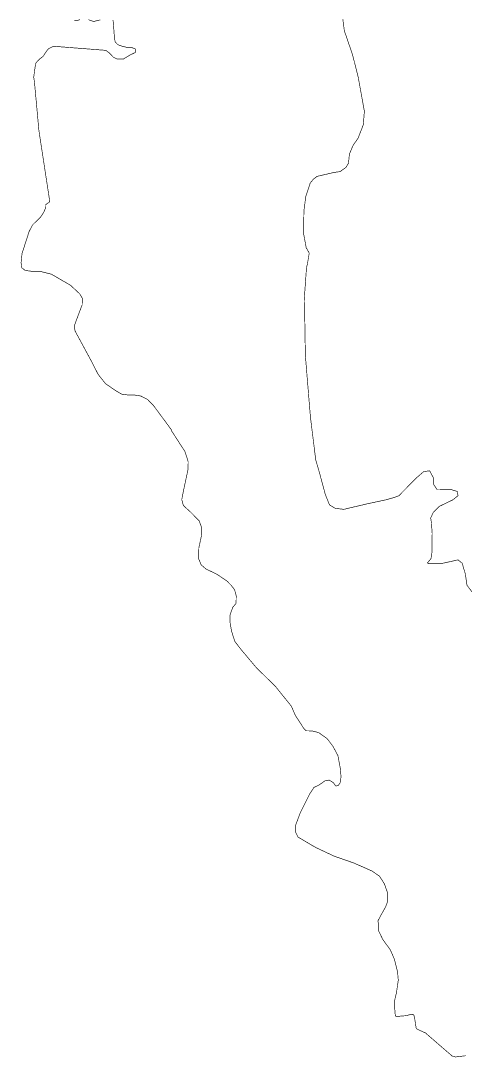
# Model space of a CAD drawing. Header units: metres. Extents: x 257673 to 289848, y 2129691 to 2228029.
# Drawn here: x 274961 to 277092, y 2164363 to 2169260 of the extents above; entities that cross this region are included whole.
import ezdxf

# ---------------------------------------------------------------- set-up
doc = ezdxf.new("R2010")
doc.units = ezdxf.units.M
doc.header["$MEASUREMENT"] = 0
doc.layers.add('HAZARDS LINE', color=1, linetype='Continuous')

msp = doc.modelspace()

# ---------------------------------------------------------------- linework, layer by layer
at = {"layer": 'HAZARDS LINE', "lineweight": 18}
for points in [[(277090.1, 2166562.1, 2.99, 2.99, 0), (277066.6, 2166592.9, 2.99, 2.99, 0), (277059.3, 2166644.8, 2.99, 2.99, 0), (277044.1, 2166696.9, 2.99, 2.99, 0), (277024.3, 2166713.1, 2.99, 2.99, 0), (276992.3, 2166705.5, 2.99, 2.99, 0), (276940.4, 2166694.3, 2.99, 2.99, 0), (276884.6, 2166695, 2.99, 2.99, 0), (276880.6, 2166699.1, 2.99, 2.99, 0), (276896.8, 2166718.8, 2.99, 2.99, 0), (276901.2, 2166746.6, 2.99, 2.99, 0), (276902.4, 2166838.3, 2.99, 2.99, 0), (276899.1, 2166886.2, 2.99, 2.99, 0), (276895.4, 2166910.2, 2.99, 2.99, 0), (276907.8, 2166937.9, 2.99, 2.99, 0), (276936, 2166965.5, 2.99, 2.99, 0), (277000.2, 2166996.5, 2.99, 2.99, 0), (277024.4, 2167016.1, 2.99, 2.99, 0), (277020.7, 2167036.1, 2.99, 2.99, 0), (276992.9, 2167044.5, 2.99, 2.99, 0), (276925.2, 2167045.4, 2.99, 2.99, 0), (276909.5, 2167069.5, 2.99, 2.99, 0), (276909.9, 2167097.4, 2.99, 2.99, 0), (276890.5, 2167133.6, 2.99, 2.99, 0), (276862.5, 2167129.9, 2.99, 2.99, 0), (276826.2, 2167098.5, 2.99, 2.99, 0), (276745.3, 2167015.9, 2.99, 2.99, 0), (276725.3, 2167008.2, 2.99, 2.99, 0), (276685.3, 2166996.8, 2.99, 2.99, 0), (276597.3, 2166978, 2.99, 2.99, 0), (276485.3, 2166951.6, 2.99, 2.99, 0), (276445.5, 2166956.1, 2.99, 2.99, 0), (276417.8, 2166972.4, 2.99, 2.99, 0), (276398.5, 2167020.5, 2.99, 2.99, 0), (276368.2, 2167132.6, 2.99, 2.99, 0), (276352.9, 2167184.6, 2.99, 2.99, 0), (276327.7, 2167388.3, 2.99, 2.99, 0), (276303.8, 2167679.8, 2.99, 2.99, 0), (276299.5, 2167955, 2.99, 2.99, 0), (276309.3, 2168094.4, 2.99, 2.99, 0), (276313.5, 2168110.3, 2.99, 2.99, 0), (276322.2, 2168162, 2.99, 2.99, 0), (276306.6, 2168190.1, 2.99, 2.99, 0), (276306.7, 2168194.1, 2.99, 2.99, 0), (276295.5, 2168254.1, 2.99, 2.99, 0), (276297, 2168361.7, 2.99, 2.99, 0), (276305.9, 2168429.4, 2.99, 2.99, 0), (276326.7, 2168492.9, 2.99, 2.99, 0), (276342.9, 2168512.6, 2.99, 2.99, 0), (276359, 2168524.4, 2.99, 2.99, 0), (276439, 2168543.2, 2.99, 2.99, 0), (276466.9, 2168546.8, 2.99, 2.99, 0), (276495.1, 2168566.4, 2.99, 2.99, 0), (276507.3, 2168586.2, 2.99, 2.99, 0), (276511.9, 2168630, 2.99, 2.99, 0), (276528.4, 2168669.6, 2.99, 2.99, 0), (276552.8, 2168705.2, 2.99, 2.99, 0), (276577.5, 2168768.7, 2.99, 2.99, 0), (276582.4, 2168832.4, 2.99, 2.99, 0), (276552.7, 2168996.3, 2.99, 2.99, 0), (276526.2, 2169100.3, 2.99, 2.99, 0), (276487.8, 2169212.5, 2.99, 2.99, 0), (276480.6, 2169268.4, 2.99, 2.99, 0)], [(277060.6, 2164370.3, 2.99, 2.99, 0), (277012.7, 2164364.6, 2.99, 2.99, 0), (276996.8, 2164368.8, 2.99, 2.99, 0), (276870.7, 2164478.1, 2.99, 2.99, 0), (276843, 2164490.5, 2.99, 2.99, 0), (276827.1, 2164498.7, 2.99, 2.99, 0), (276819.8, 2164546.6, 2.99, 2.99, 0), (276816, 2164562.6, 2.99, 2.99, 0), (276808.1, 2164566.7, 2.99, 2.99, 0), (276776.1, 2164559.2, 2.99, 2.99, 0), (276732.2, 2164555.8, 2.99, 2.99, 0), (276728.3, 2164559.8, 2.99, 2.99, 0), (276724.9, 2164603.7, 2.99, 2.99, 0), (276725.2, 2164631.6, 2.99, 2.99, 0), (276733.7, 2164667.4, 2.99, 2.99, 0), (276742.5, 2164727.1, 2.99, 2.99, 0), (276739, 2164767, 2.99, 2.99, 0), (276723.9, 2164827, 2.99, 2.99, 0), (276704.5, 2164871.2, 2.99, 2.99, 0), (276669.3, 2164919.5, 2.99, 2.99, 0), (276649.9, 2164959.6, 2.99, 2.99, 0), (276650.2, 2164979.5, 2.99, 2.99, 0), (276646.6, 2165007.5, 2.99, 2.99, 0), (276658.9, 2165031.3, 2.99, 2.99, 0), (276683.4, 2165074.8, 2.99, 2.99, 0), (276691.7, 2165098.6, 2.99, 2.99, 0), (276692.2, 2165138.5, 2.99, 2.99, 0), (276676.8, 2165182.6, 2.99, 2.99, 0), (276653.4, 2165218.8, 2.99, 2.99, 0), (276617.8, 2165243.2, 2.99, 2.99, 0), (276562.4, 2165267.8, 2.99, 2.99, 0), (276542.5, 2165276.1, 2.99, 2.99, 0), (276534.6, 2165280.2, 2.99, 2.99, 0), (276439.4, 2165313.3, 2.99, 2.99, 0), (276352.2, 2165354.4, 2.99, 2.99, 0), (276296.8, 2165387, 2.99, 2.99, 0), (276269.2, 2165403.4, 2.99, 2.99, 0), (276257.5, 2165427.4, 2.99, 2.99, 0), (276257.9, 2165459.3, 2.99, 2.99, 0), (276278.6, 2165514.9, 2.99, 2.99, 0), (276323.7, 2165606, 2.99, 2.99, 0), (276344.1, 2165637.6, 2.99, 2.99, 0), (276368.1, 2165649.3, 2.99, 2.99, 0), (276396.3, 2165668.8, 2.99, 2.99, 0), (276416.3, 2165672.5, 2.99, 2.99, 0), (276436.1, 2165660.3, 2.99, 2.99, 0), (276447.8, 2165644.2, 2.99, 2.99, 0), (276459.8, 2165648, 2.99, 2.99, 0), (276468, 2165659.9, 2.99, 2.99, 0), (276472.3, 2165687.7, 2.99, 2.99, 0), (276468.9, 2165727.6, 2.99, 2.99, 0), (276457.7, 2165787.6, 2.99, 2.99, 0), (276434.4, 2165831.8, 2.99, 2.99, 0), (276407, 2165868, 2.99, 2.99, 0), (276367.5, 2165896.5, 2.99, 2.99, 0), (276335.7, 2165904.9, 2.99, 2.99, 0), (276307.8, 2165905.3, 2.99, 2.99, 0), (276296, 2165917.4, 2.99, 2.99, 0), (276256.9, 2165977.7, 2.99, 2.99, 0), (276237.6, 2166021.8, 2.99, 2.99, 0), (276163.1, 2166114.6, 2.99, 2.99, 0), (276072.6, 2166203.5, 2.99, 2.99, 0), (275998, 2166292.2, 2.99, 2.99, 0), (275970.6, 2166328.5, 2.99, 2.99, 0), (275955.3, 2166376.5, 2.99, 2.99, 0), (275947.9, 2166420.5, 2.99, 2.99, 0), (275948.4, 2166452.4, 2.99, 2.99, 0), (275960.8, 2166488.1, 2.99, 2.99, 0), (275977, 2166507.8, 2.99, 2.99, 0), (275977.5, 2166543.7, 2.99, 2.99, 0), (275969.9, 2166571.7, 2.99, 2.99, 0), (275954.2, 2166591.9, 2.99, 2.99, 0), (275934.6, 2166612.1, 2.99, 2.99, 0), (275887.2, 2166644.6, 2.99, 2.99, 0), (275835.7, 2166669.2, 2.99, 2.99, 0), (275812, 2166689.5, 2.99, 2.99, 0), (275800.4, 2166717.6, 2.99, 2.99, 0), (275801.1, 2166769.4, 2.99, 2.99, 0), (275813.9, 2166829, 2.99, 2.99, 0), (275814.4, 2166864.9, 2.99, 2.99, 0), (275802.8, 2166897, 2.99, 2.99, 0), (275763.5, 2166937.4, 2.99, 2.99, 0), (275728.1, 2166969.7, 2.99, 2.99, 0), (275720.5, 2166997.8, 2.99, 2.99, 0), (275729, 2167041.5, 2.99, 2.99, 0), (275750.3, 2167140.9, 2.99, 2.99, 0), (275750.8, 2167176.8, 2.99, 2.99, 0), (275735.5, 2167224.9, 2.99, 2.99, 0), (275696.4, 2167285.2, 2.99, 2.99, 0), (275673, 2167321.4, 2.99, 2.99, 0), (275673.1, 2167325.4, 2.99, 2.99, 0), (275586.9, 2167442.2, 2.99, 2.99, 0), (275559.4, 2167470.5, 2.99, 2.99, 0), (275527.7, 2167486.8, 2.99, 2.99, 0), (275499.9, 2167491.2, 2.99, 2.99, 0), (275468, 2167491.6, 2.99, 2.99, 0), (275436.1, 2167496, 2.99, 2.99, 0), (275408.4, 2167512.4, 2.99, 2.99, 0), (275361, 2167544.9, 2.99, 2.99, 0), (275325.8, 2167589.2, 2.99, 2.99, 0), (275290.8, 2167657.5, 2.99, 2.99, 0), (275216.9, 2167794.1, 2.99, 2.99, 0), (275213.2, 2167814.1, 2.99, 2.99, 0), (275213.2, 2167818, 2.99, 2.99, 0), (275238, 2167885.5, 2.99, 2.99, 0), (275250.4, 2167917.2, 2.99, 2.99, 0), (275250.9, 2167949.1, 2.99, 2.99, 0), (275239.2, 2167969.2, 2.99, 2.99, 0), (275195.9, 2168009.7, 2.99, 2.99, 0), (275104.9, 2168062.7, 2.99, 2.99, 0), (275053.2, 2168075.4, 2.99, 2.99, 0), (275013.3, 2168075.9, 2.99, 2.99, 0), (274981.5, 2168080.3, 2.99, 2.99, 0), (274965.7, 2168092.5, 2.99, 2.99, 0), (274962.1, 2168116.5, 2.99, 2.99, 0), (274966.6, 2168160.3, 2.99, 2.99, 0), (274999.9, 2168263.5, 2.99, 2.99, 0), (275016.3, 2168295.2, 2.99, 2.99, 0), (275052.7, 2168330.6, 2.99, 2.99, 0), (275068.9, 2168354.3, 2.99, 2.99, 0), (275077.2, 2168374.1, 2.99, 2.99, 0), (275077.4, 2168390.1, 2.99, 2.99, 0), (275093.5, 2168401.8, 2.99, 2.99, 0), (275097.5, 2168405.8, 2.99, 2.99, 0), (275090.2, 2168453.7, 2.99, 2.99, 0), (275046.2, 2168741.4, 2.99, 2.99, 0), (275025.4, 2168969, 2.99, 2.99, 0), (275021.7, 2168992.9, 2.99, 2.99, 0), (275030.5, 2169056.6, 2.99, 2.99, 0), (275038.7, 2169068.5, 2.99, 2.99, 0), (275050.8, 2169080.3, 2.99, 2.99, 0), (275066.9, 2169092, 2.99, 2.99, 0), (275079.1, 2169111.8, 2.99, 2.99, 0), (275091.3, 2169127.6, 2.99, 2.99, 0), (275115.4, 2169139.2, 2.99, 2.99, 0), (275362.3, 2169119.9, 2.99, 2.99, 0), (275378.1, 2169107.8, 2.99, 2.99, 0), (275397.7, 2169087.6, 2.99, 2.99, 0), (275413.6, 2169079.4, 2.99, 2.99, 0), (275445.5, 2169079, 2.99, 2.99, 0), (275477.6, 2169098.5, 2.99, 2.99, 0), (275501.7, 2169110.1, 2.99, 2.99, 0), (275501.9, 2169126, 2.99, 2.99, 0), (275482.1, 2169134.3, 2.99, 2.99, 0), (275458.2, 2169134.6, 2.99, 2.99, 0), (275426.4, 2169143, 2.99, 2.99, 0), (275418.5, 2169147.1, 2.99, 2.99, 0), (275406.7, 2169159.2, 2.99, 2.99, 0), (275402.9, 2169175.2, 2.99, 2.99, 0), (275399.6, 2169223.1, 2.99, 2.99, 0), (275396.1, 2169263, 2.99, 2.99, 0)], [(275240.6, 2169265.1, 2.99, 2.99, 0), (275228.6, 2169261.3, 2.99, 2.99, 0), (275212.7, 2169261.5, 2.99, 2.99, 0)], [(275336.3, 2169263.8, 2.99, 2.99, 0), (275304.3, 2169256.3, 2.99, 2.99, 0), (275280.5, 2169264.6, 2.99, 2.99, 0)]]:
    msp.add_lwpolyline(points, format="xyseb", dxfattribs=at)

doc.saveas('drawing.dxf')
